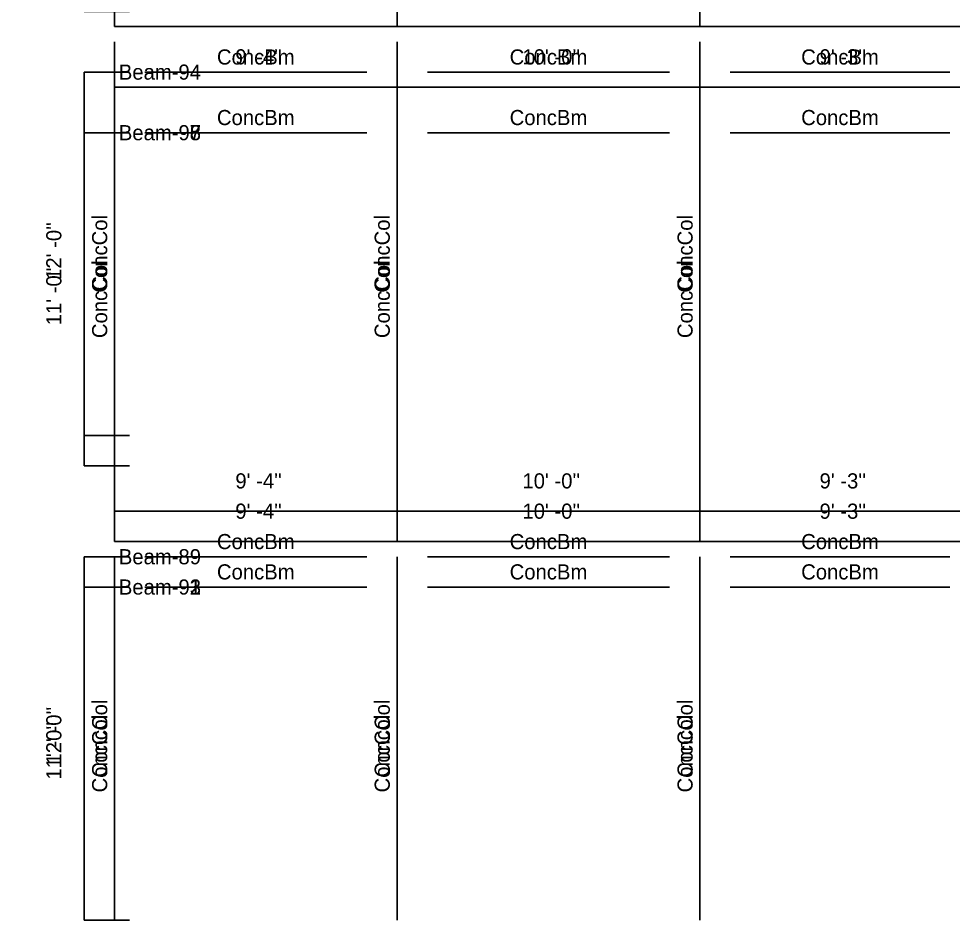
# Model space of a CAD drawing. Extents: x -38 to 2998, y -195 to 11529.
# Drawn here: x -38 to 332.4, y 2926 to 3285.2 of the extents above; entities that cross this region are included whole.
import ezdxf
from ezdxf.enums import TextEntityAlignment as Align

# ---------------------------------------------------------------- set-up
doc = ezdxf.new("R2010")
doc.units = 0
doc.header["$MEASUREMENT"] = 0
doc.layers.get('0').update_dxf_attribs({"linetype": 'CONTINUOUS'})
for name, color, linetype in [('CENTERLINES', 7, 'CONTINUOUS'), ('DIMENSIONS', 4, 'CONTINUOUS'), ('TEXT', 5, 'CONTINUOUS')]:
    doc.layers.add(name, color=color, linetype=linetype)
doc.dimstyles.get("Standard").update_dxf_attribs({"dimtxt": 0.18, "dimasz": 0.18, "dimexe": 0.18, "dimexo": 0.0625, "dimgap": 0.09, "dimtad": 0, "dimtih": 1, "dimtoh": 1, "dimdec": 4, "dimzin": 0, "dimtxsty": 'STANDARD', "dimcen": 0.09, "dimazin": 3, "dimtfac": 1, "dimtdec": 4, "dimtofl": 0, "dimtmove": 0, "dimatfit": 3, "dimtolj": 1, "dimtzin": 0})

# ---------------------------------------------------------------- blocks, each defined once
blk = doc.blocks.new('*D3538')
at = {"color": 1, "linetype": 'BYBLOCK'}
for points in [[(-8.29, 3068.29), (-7.23, 3067.23), (-16.77, 3076.77), (-15.71, 3075.71)], [(-8.29, 2924.29), (-7.23, 2923.23), (-16.77, 2932.77), (-15.71, 2931.71)]]:
    blk.add_solid(points, dxfattribs=at)
at = {"layer": 'DIMENSIONS', "color": 9, "linetype": 'BYBLOCK'}
for p, q in [((-12, 3072), (6, 3072)), ((-12, 2928), (6, 2928))]:
    blk.add_line(p, q, dxfattribs=at)
at = {"layer": 'DIMENSIONS', "color": 0, "linetype": 'BYBLOCK'}
blk.add_line((-12, 2928), (-12, 3072), dxfattribs=at)
at = {"layer": 'DIMENSIONS', "color": 0, "linetype": 'BYBLOCK', "insert": (-24, 3000), "char_height": 6, "attachment_point": 5, "rotation": 90}
blk.add_mtext("\\A1; 12' -0''", dxfattribs=at)
blk = doc.blocks.new('*D3539')
at = {"color": 1, "linetype": 'BYBLOCK'}
for points in [[(4.77, 3094.77), (3.71, 3093.71), (-3.71, 3086.29), (-4.77, 3085.23)], [(116.73, 3094.77), (115.67, 3093.71), (108.25, 3086.29), (107.19, 3085.23)]]:
    blk.add_solid(points, dxfattribs=at)
at = {"layer": 'DIMENSIONS', "color": 9, "linetype": 'BYBLOCK'}
for p, q in [((0, 3090), (0, 3108)), ((111.96, 3090), (111.96, 3108))]:
    blk.add_line(p, q, dxfattribs=at)
at = {"layer": 'DIMENSIONS', "color": 0, "linetype": 'BYBLOCK'}
blk.add_line((0, 3090), (111.96, 3090), dxfattribs=at)
at = {"layer": 'DIMENSIONS', "color": 0, "linetype": 'BYBLOCK', "insert": (55.98, 3102), "char_height": 6, "attachment_point": 5}
blk.add_mtext("\\A1; 9' -4''", dxfattribs=at)
blk = doc.blocks.new('*D3540')
at = {"color": 1, "linetype": 'BYBLOCK'}
for points in [[(116.73, 3094.77), (115.67, 3093.71), (108.25, 3086.29), (107.19, 3085.23)], [(236.73, 3094.77), (235.67, 3093.71), (228.25, 3086.29), (227.19, 3085.23)]]:
    blk.add_solid(points, dxfattribs=at)
at = {"layer": 'DIMENSIONS', "color": 9, "linetype": 'BYBLOCK'}
for p, q in [((111.96, 3090), (111.96, 3108)), ((231.96, 3090), (231.96, 3108))]:
    blk.add_line(p, q, dxfattribs=at)
at = {"layer": 'DIMENSIONS', "color": 0, "linetype": 'BYBLOCK'}
blk.add_line((111.96, 3090), (231.96, 3090), dxfattribs=at)
at = {"layer": 'DIMENSIONS', "color": 0, "linetype": 'BYBLOCK', "insert": (171.96, 3102), "char_height": 6, "attachment_point": 5}
blk.add_mtext("\\A1; 10' -0''", dxfattribs=at)
blk = doc.blocks.new('*D3541')
at = {"color": 1, "linetype": 'BYBLOCK'}
for points in [[(236.73, 3094.77), (235.67, 3093.71), (228.25, 3086.29), (227.19, 3085.23)], [(347.73, 3094.77), (346.67, 3093.71), (339.25, 3086.29), (338.19, 3085.23)]]:
    blk.add_solid(points, dxfattribs=at)
at = {"layer": 'DIMENSIONS', "color": 9, "linetype": 'BYBLOCK'}
for p, q in [((231.96, 3090), (231.96, 3108)), ((342.96, 3090), (342.96, 3108))]:
    blk.add_line(p, q, dxfattribs=at)
at = {"layer": 'DIMENSIONS', "color": 0, "linetype": 'BYBLOCK'}
blk.add_line((231.96, 3090), (342.96, 3090), dxfattribs=at)
at = {"layer": 'DIMENSIONS', "color": 0, "linetype": 'BYBLOCK', "insert": (287.46, 3102), "char_height": 6, "attachment_point": 5}
blk.add_mtext("\\A1; 9' -3''", dxfattribs=at)
blk = doc.blocks.new('*D3559')
at = {"color": 1, "linetype": 'BYBLOCK'}
for points in [[(-8.29, 3260.29), (-7.23, 3259.23), (-16.77, 3268.77), (-15.71, 3267.71)], [(-8.29, 3116.29), (-7.23, 3115.23), (-16.77, 3124.77), (-15.71, 3123.71)]]:
    blk.add_solid(points, dxfattribs=at)
at = {"layer": 'DIMENSIONS', "color": 9, "linetype": 'BYBLOCK'}
for p, q in [((-12, 3264), (6, 3264)), ((-12, 3120), (6, 3120))]:
    blk.add_line(p, q, dxfattribs=at)
at = {"layer": 'DIMENSIONS', "color": 0, "linetype": 'BYBLOCK'}
blk.add_line((-12, 3120), (-12, 3264), dxfattribs=at)
at = {"layer": 'DIMENSIONS', "color": 0, "linetype": 'BYBLOCK', "insert": (-24, 3192), "char_height": 6, "attachment_point": 5, "rotation": 90}
blk.add_mtext("\\A1; 12' -0''", dxfattribs=at)
blk = doc.blocks.new('*D3560')
at = {"color": 1, "linetype": 'BYBLOCK'}
for points in [[(4.77, 3286.77), (3.71, 3285.71), (-3.71, 3278.29), (-4.77, 3277.23)], [(116.73, 3286.77), (115.67, 3285.71), (108.25, 3278.29), (107.19, 3277.23)]]:
    blk.add_solid(points, dxfattribs=at)
at = {"layer": 'DIMENSIONS', "color": 9, "linetype": 'BYBLOCK'}
for p, q in [((0, 3282), (0, 3300)), ((111.96, 3282), (111.96, 3300))]:
    blk.add_line(p, q, dxfattribs=at)
at = {"layer": 'DIMENSIONS', "color": 0, "linetype": 'BYBLOCK'}
blk.add_line((0, 3282), (111.96, 3282), dxfattribs=at)
at = {"layer": 'DIMENSIONS', "color": 0, "linetype": 'BYBLOCK', "insert": (55.98, 3294), "char_height": 6, "attachment_point": 5}
blk.add_mtext("\\A1; 9' -4''", dxfattribs=at)
blk = doc.blocks.new('*D3561')
at = {"color": 1, "linetype": 'BYBLOCK'}
for points in [[(116.73, 3286.77), (115.67, 3285.71), (108.25, 3278.29), (107.19, 3277.23)], [(236.73, 3286.77), (235.67, 3285.71), (228.25, 3278.29), (227.19, 3277.23)]]:
    blk.add_solid(points, dxfattribs=at)
at = {"layer": 'DIMENSIONS', "color": 9, "linetype": 'BYBLOCK'}
for p, q in [((111.96, 3282), (111.96, 3300)), ((231.96, 3282), (231.96, 3300))]:
    blk.add_line(p, q, dxfattribs=at)
at = {"layer": 'DIMENSIONS', "color": 0, "linetype": 'BYBLOCK'}
blk.add_line((111.96, 3282), (231.96, 3282), dxfattribs=at)
at = {"layer": 'DIMENSIONS', "color": 0, "linetype": 'BYBLOCK', "insert": (171.96, 3294), "char_height": 6, "attachment_point": 5}
blk.add_mtext("\\A1; 10' -0''", dxfattribs=at)
blk = doc.blocks.new('*D3562')
at = {"color": 1, "linetype": 'BYBLOCK'}
for points in [[(236.73, 3286.77), (235.67, 3285.71), (228.25, 3278.29), (227.19, 3277.23)], [(347.73, 3286.77), (346.67, 3285.71), (339.25, 3278.29), (338.19, 3277.23)]]:
    blk.add_solid(points, dxfattribs=at)
at = {"layer": 'DIMENSIONS', "color": 9, "linetype": 'BYBLOCK'}
for p, q in [((231.96, 3282), (231.96, 3300)), ((342.96, 3282), (342.96, 3300))]:
    blk.add_line(p, q, dxfattribs=at)
at = {"layer": 'DIMENSIONS', "color": 0, "linetype": 'BYBLOCK'}
blk.add_line((231.96, 3282), (342.96, 3282), dxfattribs=at)
at = {"layer": 'DIMENSIONS', "color": 0, "linetype": 'BYBLOCK', "insert": (287.46, 3294), "char_height": 6, "attachment_point": 5}
blk.add_mtext("\\A1; 9' -3''", dxfattribs=at)
blk = doc.blocks.new('*D4029')
at = {"color": 1, "linetype": 'BYBLOCK'}
for points in [[(-8.29, 3056.29), (-7.23, 3055.23), (-16.77, 3064.77), (-15.71, 3063.71)], [(-8.29, 2924.29), (-7.23, 2923.23), (-16.77, 2932.77), (-15.71, 2931.71)]]:
    blk.add_solid(points, dxfattribs=at)
at = {"layer": 'DIMENSIONS', "color": 9, "linetype": 'BYBLOCK'}
for p, q in [((-12, 3060), (6, 3060)), ((-12, 2928), (6, 2928))]:
    blk.add_line(p, q, dxfattribs=at)
at = {"layer": 'DIMENSIONS', "color": 0, "linetype": 'BYBLOCK'}
blk.add_line((-12, 2928), (-12, 3060), dxfattribs=at)
at = {"layer": 'DIMENSIONS', "color": 0, "linetype": 'BYBLOCK', "insert": (-24, 2994), "char_height": 6, "attachment_point": 5, "rotation": 90}
blk.add_mtext("\\A1; 11' -0''", dxfattribs=at)
blk = doc.blocks.new('*D4030')
at = {"color": 1, "linetype": 'BYBLOCK'}
for points in [[(4.77, 3082.77), (3.71, 3081.71), (-3.71, 3074.29), (-4.77, 3073.23)], [(116.73, 3082.77), (115.67, 3081.71), (108.25, 3074.29), (107.19, 3073.23)]]:
    blk.add_solid(points, dxfattribs=at)
at = {"layer": 'DIMENSIONS', "color": 9, "linetype": 'BYBLOCK'}
for p, q in [((0, 3078), (0, 3096)), ((111.96, 3078), (111.96, 3096))]:
    blk.add_line(p, q, dxfattribs=at)
at = {"layer": 'DIMENSIONS', "color": 0, "linetype": 'BYBLOCK'}
blk.add_line((0, 3078), (111.96, 3078), dxfattribs=at)
at = {"layer": 'DIMENSIONS', "color": 0, "linetype": 'BYBLOCK', "insert": (55.98, 3090), "char_height": 6, "attachment_point": 5}
blk.add_mtext("\\A1; 9' -4''", dxfattribs=at)
blk = doc.blocks.new('*D4031')
at = {"color": 1, "linetype": 'BYBLOCK'}
for points in [[(116.73, 3082.77), (115.67, 3081.71), (108.25, 3074.29), (107.19, 3073.23)], [(236.73, 3082.77), (235.67, 3081.71), (228.25, 3074.29), (227.19, 3073.23)]]:
    blk.add_solid(points, dxfattribs=at)
at = {"layer": 'DIMENSIONS', "color": 9, "linetype": 'BYBLOCK'}
for p, q in [((111.96, 3078), (111.96, 3096)), ((231.96, 3078), (231.96, 3096))]:
    blk.add_line(p, q, dxfattribs=at)
at = {"layer": 'DIMENSIONS', "color": 0, "linetype": 'BYBLOCK'}
blk.add_line((111.96, 3078), (231.96, 3078), dxfattribs=at)
at = {"layer": 'DIMENSIONS', "color": 0, "linetype": 'BYBLOCK', "insert": (171.96, 3090), "char_height": 6, "attachment_point": 5}
blk.add_mtext("\\A1; 10' -0''", dxfattribs=at)
blk = doc.blocks.new('*D4032')
at = {"color": 1, "linetype": 'BYBLOCK'}
for points in [[(236.73, 3082.77), (235.67, 3081.71), (228.25, 3074.29), (227.19, 3073.23)], [(347.73, 3082.77), (346.67, 3081.71), (339.25, 3074.29), (338.19, 3073.23)]]:
    blk.add_solid(points, dxfattribs=at)
at = {"layer": 'DIMENSIONS', "color": 9, "linetype": 'BYBLOCK'}
for p, q in [((231.96, 3078), (231.96, 3096)), ((342.96, 3078), (342.96, 3096))]:
    blk.add_line(p, q, dxfattribs=at)
at = {"layer": 'DIMENSIONS', "color": 0, "linetype": 'BYBLOCK'}
blk.add_line((231.96, 3078), (342.96, 3078), dxfattribs=at)
at = {"layer": 'DIMENSIONS', "color": 0, "linetype": 'BYBLOCK', "insert": (287.46, 3090), "char_height": 6, "attachment_point": 5}
blk.add_mtext("\\A1; 9' -3''", dxfattribs=at)
blk = doc.blocks.new('*D4050')
at = {"color": 1, "linetype": 'BYBLOCK'}
for points in [[(-8.29, 3236.29), (-7.23, 3235.23), (-16.77, 3244.77), (-15.71, 3243.71)], [(-8.29, 3104.29), (-7.23, 3103.23), (-16.77, 3112.77), (-15.71, 3111.71)]]:
    blk.add_solid(points, dxfattribs=at)
at = {"layer": 'DIMENSIONS', "color": 9, "linetype": 'BYBLOCK'}
for p, q in [((-12, 3240), (6, 3240)), ((-12, 3108), (6, 3108))]:
    blk.add_line(p, q, dxfattribs=at)
at = {"layer": 'DIMENSIONS', "color": 0, "linetype": 'BYBLOCK'}
blk.add_line((-12, 3108), (-12, 3240), dxfattribs=at)
at = {"layer": 'DIMENSIONS', "color": 0, "linetype": 'BYBLOCK', "insert": (-24, 3174), "char_height": 6, "attachment_point": 5, "rotation": 90}
blk.add_mtext("\\A1; 11' -0''", dxfattribs=at)
blk = doc.blocks.new('*D4051')
at = {"color": 1, "linetype": 'BYBLOCK'}
for points in [[(4.77, 3262.77), (3.71, 3261.71), (-3.71, 3254.29), (-4.77, 3253.23)], [(116.73, 3262.77), (115.67, 3261.71), (108.25, 3254.29), (107.19, 3253.23)]]:
    blk.add_solid(points, dxfattribs=at)
at = {"layer": 'DIMENSIONS', "color": 9, "linetype": 'BYBLOCK'}
for p, q in [((0, 3258), (0, 3276)), ((111.96, 3258), (111.96, 3276))]:
    blk.add_line(p, q, dxfattribs=at)
at = {"layer": 'DIMENSIONS', "color": 0, "linetype": 'BYBLOCK'}
blk.add_line((0, 3258), (111.96, 3258), dxfattribs=at)
at = {"layer": 'DIMENSIONS', "color": 0, "linetype": 'BYBLOCK', "insert": (55.98, 3270), "char_height": 6, "attachment_point": 5}
blk.add_mtext("\\A1; 9' -4''", dxfattribs=at)
blk = doc.blocks.new('*D4052')
at = {"color": 1, "linetype": 'BYBLOCK'}
for points in [[(116.73, 3262.77), (115.67, 3261.71), (108.25, 3254.29), (107.19, 3253.23)], [(236.73, 3262.77), (235.67, 3261.71), (228.25, 3254.29), (227.19, 3253.23)]]:
    blk.add_solid(points, dxfattribs=at)
at = {"layer": 'DIMENSIONS', "color": 9, "linetype": 'BYBLOCK'}
for p, q in [((111.96, 3258), (111.96, 3276)), ((231.96, 3258), (231.96, 3276))]:
    blk.add_line(p, q, dxfattribs=at)
at = {"layer": 'DIMENSIONS', "color": 0, "linetype": 'BYBLOCK'}
blk.add_line((111.96, 3258), (231.96, 3258), dxfattribs=at)
at = {"layer": 'DIMENSIONS', "color": 0, "linetype": 'BYBLOCK', "insert": (171.96, 3270), "char_height": 6, "attachment_point": 5}
blk.add_mtext("\\A1; 10' -0''", dxfattribs=at)
blk = doc.blocks.new('*D4053')
at = {"color": 1, "linetype": 'BYBLOCK'}
for points in [[(236.73, 3262.77), (235.67, 3261.71), (228.25, 3254.29), (227.19, 3253.23)], [(347.73, 3262.77), (346.67, 3261.71), (339.25, 3254.29), (338.19, 3253.23)]]:
    blk.add_solid(points, dxfattribs=at)
at = {"layer": 'DIMENSIONS', "color": 9, "linetype": 'BYBLOCK'}
for p, q in [((231.96, 3258), (231.96, 3276)), ((342.96, 3258), (342.96, 3276))]:
    blk.add_line(p, q, dxfattribs=at)
at = {"layer": 'DIMENSIONS', "color": 0, "linetype": 'BYBLOCK'}
blk.add_line((231.96, 3258), (342.96, 3258), dxfattribs=at)
at = {"layer": 'DIMENSIONS', "color": 0, "linetype": 'BYBLOCK', "insert": (287.46, 3270), "char_height": 6, "attachment_point": 5}
blk.add_mtext("\\A1; 9' -3''", dxfattribs=at)
blk = doc.blocks.new('*D4071')
at = {"color": 1, "linetype": 'BYBLOCK'}
for points in [[(-8.29, 3416.29), (-7.23, 3415.23), (-16.77, 3424.77), (-15.71, 3423.71)], [(-8.29, 3284.29), (-7.23, 3283.23), (-16.77, 3292.77), (-15.71, 3291.71)]]:
    blk.add_solid(points, dxfattribs=at)
at = {"layer": 'DIMENSIONS', "color": 9, "linetype": 'BYBLOCK'}
for p, q in [((-12, 3420), (6, 3420)), ((-12, 3288), (6, 3288))]:
    blk.add_line(p, q, dxfattribs=at)
at = {"layer": 'DIMENSIONS', "color": 0, "linetype": 'BYBLOCK'}
blk.add_line((-12, 3288), (-12, 3420), dxfattribs=at)
at = {"layer": 'DIMENSIONS', "color": 0, "linetype": 'BYBLOCK', "insert": (-24, 3354), "char_height": 6, "attachment_point": 5, "rotation": 90}
blk.add_mtext("\\A1; 11' -0''", dxfattribs=at)
blk = doc.blocks.new('*D4499')
at = {"color": 1, "linetype": 'BYBLOCK'}
for points in [[(-8.29, 3056.29), (-7.23, 3055.23), (-16.77, 3064.77), (-15.71, 3063.71)], [(-8.29, 2924.29), (-7.23, 2923.23), (-16.77, 2932.77), (-15.71, 2931.71)]]:
    blk.add_solid(points, dxfattribs=at)
at = {"layer": 'DIMENSIONS', "color": 9, "linetype": 'BYBLOCK'}
for p, q in [((-12, 3060), (6, 3060)), ((-12, 2928), (6, 2928))]:
    blk.add_line(p, q, dxfattribs=at)
at = {"layer": 'DIMENSIONS', "color": 0, "linetype": 'BYBLOCK'}
blk.add_line((-12, 2928), (-12, 3060), dxfattribs=at)
at = {"layer": 'DIMENSIONS', "color": 0, "linetype": 'BYBLOCK', "insert": (-24, 2994), "char_height": 6, "attachment_point": 5, "rotation": 90}
blk.add_mtext("\\A1; 11' -0''", dxfattribs=at)
blk = doc.blocks.new('*D4500')
at = {"color": 1, "linetype": 'BYBLOCK'}
for points in [[(4.77, 3082.77), (3.71, 3081.71), (-3.71, 3074.29), (-4.77, 3073.23)], [(116.73, 3082.77), (115.67, 3081.71), (108.25, 3074.29), (107.19, 3073.23)]]:
    blk.add_solid(points, dxfattribs=at)
at = {"layer": 'DIMENSIONS', "color": 9, "linetype": 'BYBLOCK'}
for p, q in [((0, 3078), (0, 3096)), ((111.96, 3078), (111.96, 3096))]:
    blk.add_line(p, q, dxfattribs=at)
at = {"layer": 'DIMENSIONS', "color": 0, "linetype": 'BYBLOCK'}
blk.add_line((0, 3078), (111.96, 3078), dxfattribs=at)
at = {"layer": 'DIMENSIONS', "color": 0, "linetype": 'BYBLOCK', "insert": (55.98, 3090), "char_height": 6, "attachment_point": 5}
blk.add_mtext("\\A1; 9' -4''", dxfattribs=at)
blk = doc.blocks.new('*D4501')
at = {"color": 1, "linetype": 'BYBLOCK'}
for points in [[(116.73, 3082.77), (115.67, 3081.71), (108.25, 3074.29), (107.19, 3073.23)], [(236.73, 3082.77), (235.67, 3081.71), (228.25, 3074.29), (227.19, 3073.23)]]:
    blk.add_solid(points, dxfattribs=at)
at = {"layer": 'DIMENSIONS', "color": 9, "linetype": 'BYBLOCK'}
for p, q in [((111.96, 3078), (111.96, 3096)), ((231.96, 3078), (231.96, 3096))]:
    blk.add_line(p, q, dxfattribs=at)
at = {"layer": 'DIMENSIONS', "color": 0, "linetype": 'BYBLOCK'}
blk.add_line((111.96, 3078), (231.96, 3078), dxfattribs=at)
at = {"layer": 'DIMENSIONS', "color": 0, "linetype": 'BYBLOCK', "insert": (171.96, 3090), "char_height": 6, "attachment_point": 5}
blk.add_mtext("\\A1; 10' -0''", dxfattribs=at)
blk = doc.blocks.new('*D4502')
at = {"color": 1, "linetype": 'BYBLOCK'}
for points in [[(236.73, 3082.77), (235.67, 3081.71), (228.25, 3074.29), (227.19, 3073.23)], [(347.73, 3082.77), (346.67, 3081.71), (339.25, 3074.29), (338.19, 3073.23)]]:
    blk.add_solid(points, dxfattribs=at)
at = {"layer": 'DIMENSIONS', "color": 9, "linetype": 'BYBLOCK'}
for p, q in [((231.96, 3078), (231.96, 3096)), ((342.96, 3078), (342.96, 3096))]:
    blk.add_line(p, q, dxfattribs=at)
at = {"layer": 'DIMENSIONS', "color": 0, "linetype": 'BYBLOCK'}
blk.add_line((231.96, 3078), (342.96, 3078), dxfattribs=at)
at = {"layer": 'DIMENSIONS', "color": 0, "linetype": 'BYBLOCK', "insert": (287.46, 3090), "char_height": 6, "attachment_point": 5}
blk.add_mtext("\\A1; 9' -3''", dxfattribs=at)
blk = doc.blocks.new('*D4520')
at = {"color": 1, "linetype": 'BYBLOCK'}
for points in [[(-8.29, 3236.29), (-7.23, 3235.23), (-16.77, 3244.77), (-15.71, 3243.71)], [(-8.29, 3104.29), (-7.23, 3103.23), (-16.77, 3112.77), (-15.71, 3111.71)]]:
    blk.add_solid(points, dxfattribs=at)
at = {"layer": 'DIMENSIONS', "color": 9, "linetype": 'BYBLOCK'}
for p, q in [((-12, 3240), (6, 3240)), ((-12, 3108), (6, 3108))]:
    blk.add_line(p, q, dxfattribs=at)
at = {"layer": 'DIMENSIONS', "color": 0, "linetype": 'BYBLOCK'}
blk.add_line((-12, 3108), (-12, 3240), dxfattribs=at)
at = {"layer": 'DIMENSIONS', "color": 0, "linetype": 'BYBLOCK', "insert": (-24, 3174), "char_height": 6, "attachment_point": 5, "rotation": 90}
blk.add_mtext("\\A1; 11' -0''", dxfattribs=at)
blk = doc.blocks.new('*D4521')
at = {"color": 1, "linetype": 'BYBLOCK'}
for points in [[(4.77, 3262.77), (3.71, 3261.71), (-3.71, 3254.29), (-4.77, 3253.23)], [(116.73, 3262.77), (115.67, 3261.71), (108.25, 3254.29), (107.19, 3253.23)]]:
    blk.add_solid(points, dxfattribs=at)
at = {"layer": 'DIMENSIONS', "color": 9, "linetype": 'BYBLOCK'}
for p, q in [((0, 3258), (0, 3276)), ((111.96, 3258), (111.96, 3276))]:
    blk.add_line(p, q, dxfattribs=at)
at = {"layer": 'DIMENSIONS', "color": 0, "linetype": 'BYBLOCK'}
blk.add_line((0, 3258), (111.96, 3258), dxfattribs=at)
at = {"layer": 'DIMENSIONS', "color": 0, "linetype": 'BYBLOCK', "insert": (55.98, 3270), "char_height": 6, "attachment_point": 5}
blk.add_mtext("\\A1; 9' -4''", dxfattribs=at)
blk = doc.blocks.new('*D4522')
at = {"color": 1, "linetype": 'BYBLOCK'}
for points in [[(116.73, 3262.77), (115.67, 3261.71), (108.25, 3254.29), (107.19, 3253.23)], [(236.73, 3262.77), (235.67, 3261.71), (228.25, 3254.29), (227.19, 3253.23)]]:
    blk.add_solid(points, dxfattribs=at)
at = {"layer": 'DIMENSIONS', "color": 9, "linetype": 'BYBLOCK'}
for p, q in [((111.96, 3258), (111.96, 3276)), ((231.96, 3258), (231.96, 3276))]:
    blk.add_line(p, q, dxfattribs=at)
at = {"layer": 'DIMENSIONS', "color": 0, "linetype": 'BYBLOCK'}
blk.add_line((111.96, 3258), (231.96, 3258), dxfattribs=at)
at = {"layer": 'DIMENSIONS', "color": 0, "linetype": 'BYBLOCK', "insert": (171.96, 3270), "char_height": 6, "attachment_point": 5}
blk.add_mtext("\\A1; 10' -0''", dxfattribs=at)
blk = doc.blocks.new('*D4523')
at = {"color": 1, "linetype": 'BYBLOCK'}
for points in [[(236.73, 3262.77), (235.67, 3261.71), (228.25, 3254.29), (227.19, 3253.23)], [(347.73, 3262.77), (346.67, 3261.71), (339.25, 3254.29), (338.19, 3253.23)]]:
    blk.add_solid(points, dxfattribs=at)
at = {"layer": 'DIMENSIONS', "color": 9, "linetype": 'BYBLOCK'}
for p, q in [((231.96, 3258), (231.96, 3276)), ((342.96, 3258), (342.96, 3276))]:
    blk.add_line(p, q, dxfattribs=at)
at = {"layer": 'DIMENSIONS', "color": 0, "linetype": 'BYBLOCK'}
blk.add_line((231.96, 3258), (342.96, 3258), dxfattribs=at)
at = {"layer": 'DIMENSIONS', "color": 0, "linetype": 'BYBLOCK', "insert": (287.46, 3270), "char_height": 6, "attachment_point": 5}
blk.add_mtext("\\A1; 9' -3''", dxfattribs=at)
blk = doc.blocks.new('*D4541')
at = {"color": 1, "linetype": 'BYBLOCK'}
for points in [[(-8.29, 3416.29), (-7.23, 3415.23), (-16.77, 3424.77), (-15.71, 3423.71)], [(-8.29, 3284.29), (-7.23, 3283.23), (-16.77, 3292.77), (-15.71, 3291.71)]]:
    blk.add_solid(points, dxfattribs=at)
at = {"layer": 'DIMENSIONS', "color": 9, "linetype": 'BYBLOCK'}
for p, q in [((-12, 3420), (6, 3420)), ((-12, 3288), (6, 3288))]:
    blk.add_line(p, q, dxfattribs=at)
at = {"layer": 'DIMENSIONS', "color": 0, "linetype": 'BYBLOCK'}
blk.add_line((-12, 3288), (-12, 3420), dxfattribs=at)
at = {"layer": 'DIMENSIONS', "color": 0, "linetype": 'BYBLOCK', "insert": (-24, 3354), "char_height": 6, "attachment_point": 5, "rotation": 90}
blk.add_mtext("\\A1; 11' -0''", dxfattribs=at)
blk = doc.blocks.new('*D4969')
at = {"color": 1, "linetype": 'BYBLOCK'}
for points in [[(-8.29, 3056.29), (-7.23, 3055.23), (-16.77, 3064.77), (-15.71, 3063.71)], [(-8.29, 2924.29), (-7.23, 2923.23), (-16.77, 2932.77), (-15.71, 2931.71)]]:
    blk.add_solid(points, dxfattribs=at)
at = {"layer": 'DIMENSIONS', "color": 9, "linetype": 'BYBLOCK'}
for p, q in [((-12, 3060), (6, 3060)), ((-12, 2928), (6, 2928))]:
    blk.add_line(p, q, dxfattribs=at)
at = {"layer": 'DIMENSIONS', "color": 0, "linetype": 'BYBLOCK'}
blk.add_line((-12, 2928), (-12, 3060), dxfattribs=at)
at = {"layer": 'DIMENSIONS', "color": 0, "linetype": 'BYBLOCK', "insert": (-24, 2994), "char_height": 6, "attachment_point": 5, "rotation": 90}
blk.add_mtext("\\A1; 11' -0''", dxfattribs=at)
blk = doc.blocks.new('*D4970')
at = {"color": 1, "linetype": 'BYBLOCK'}
for points in [[(4.77, 3082.77), (3.71, 3081.71), (-3.71, 3074.29), (-4.77, 3073.23)], [(116.73, 3082.77), (115.67, 3081.71), (108.25, 3074.29), (107.19, 3073.23)]]:
    blk.add_solid(points, dxfattribs=at)
at = {"layer": 'DIMENSIONS', "color": 9, "linetype": 'BYBLOCK'}
for p, q in [((0, 3078), (0, 3096)), ((111.96, 3078), (111.96, 3096))]:
    blk.add_line(p, q, dxfattribs=at)
at = {"layer": 'DIMENSIONS', "color": 0, "linetype": 'BYBLOCK'}
blk.add_line((0, 3078), (111.96, 3078), dxfattribs=at)
at = {"layer": 'DIMENSIONS', "color": 0, "linetype": 'BYBLOCK', "insert": (55.98, 3090), "char_height": 6, "attachment_point": 5}
blk.add_mtext("\\A1; 9' -4''", dxfattribs=at)
blk = doc.blocks.new('*D4971')
at = {"color": 1, "linetype": 'BYBLOCK'}
for points in [[(116.73, 3082.77), (115.67, 3081.71), (108.25, 3074.29), (107.19, 3073.23)], [(236.73, 3082.77), (235.67, 3081.71), (228.25, 3074.29), (227.19, 3073.23)]]:
    blk.add_solid(points, dxfattribs=at)
at = {"layer": 'DIMENSIONS', "color": 9, "linetype": 'BYBLOCK'}
for p, q in [((111.96, 3078), (111.96, 3096)), ((231.96, 3078), (231.96, 3096))]:
    blk.add_line(p, q, dxfattribs=at)
at = {"layer": 'DIMENSIONS', "color": 0, "linetype": 'BYBLOCK'}
blk.add_line((111.96, 3078), (231.96, 3078), dxfattribs=at)
at = {"layer": 'DIMENSIONS', "color": 0, "linetype": 'BYBLOCK', "insert": (171.96, 3090), "char_height": 6, "attachment_point": 5}
blk.add_mtext("\\A1; 10' -0''", dxfattribs=at)
blk = doc.blocks.new('*D4972')
at = {"color": 1, "linetype": 'BYBLOCK'}
for points in [[(236.73, 3082.77), (235.67, 3081.71), (228.25, 3074.29), (227.19, 3073.23)], [(347.73, 3082.77), (346.67, 3081.71), (339.25, 3074.29), (338.19, 3073.23)]]:
    blk.add_solid(points, dxfattribs=at)
at = {"layer": 'DIMENSIONS', "color": 9, "linetype": 'BYBLOCK'}
for p, q in [((231.96, 3078), (231.96, 3096)), ((342.96, 3078), (342.96, 3096))]:
    blk.add_line(p, q, dxfattribs=at)
at = {"layer": 'DIMENSIONS', "color": 0, "linetype": 'BYBLOCK'}
blk.add_line((231.96, 3078), (342.96, 3078), dxfattribs=at)
at = {"layer": 'DIMENSIONS', "color": 0, "linetype": 'BYBLOCK', "insert": (287.46, 3090), "char_height": 6, "attachment_point": 5}
blk.add_mtext("\\A1; 9' -3''", dxfattribs=at)
blk = doc.blocks.new('*D4990')
at = {"color": 1, "linetype": 'BYBLOCK'}
for points in [[(-8.29, 3236.29), (-7.23, 3235.23), (-16.77, 3244.77), (-15.71, 3243.71)], [(-8.29, 3104.29), (-7.23, 3103.23), (-16.77, 3112.77), (-15.71, 3111.71)]]:
    blk.add_solid(points, dxfattribs=at)
at = {"layer": 'DIMENSIONS', "color": 9, "linetype": 'BYBLOCK'}
for p, q in [((-12, 3240), (6, 3240)), ((-12, 3108), (6, 3108))]:
    blk.add_line(p, q, dxfattribs=at)
at = {"layer": 'DIMENSIONS', "color": 0, "linetype": 'BYBLOCK'}
blk.add_line((-12, 3108), (-12, 3240), dxfattribs=at)
at = {"layer": 'DIMENSIONS', "color": 0, "linetype": 'BYBLOCK', "insert": (-24, 3174), "char_height": 6, "attachment_point": 5, "rotation": 90}
blk.add_mtext("\\A1; 11' -0''", dxfattribs=at)
blk = doc.blocks.new('*D4991')
at = {"color": 1, "linetype": 'BYBLOCK'}
for points in [[(4.77, 3262.77), (3.71, 3261.71), (-3.71, 3254.29), (-4.77, 3253.23)], [(116.73, 3262.77), (115.67, 3261.71), (108.25, 3254.29), (107.19, 3253.23)]]:
    blk.add_solid(points, dxfattribs=at)
at = {"layer": 'DIMENSIONS', "color": 9, "linetype": 'BYBLOCK'}
for p, q in [((0, 3258), (0, 3276)), ((111.96, 3258), (111.96, 3276))]:
    blk.add_line(p, q, dxfattribs=at)
at = {"layer": 'DIMENSIONS', "color": 0, "linetype": 'BYBLOCK'}
blk.add_line((0, 3258), (111.96, 3258), dxfattribs=at)
at = {"layer": 'DIMENSIONS', "color": 0, "linetype": 'BYBLOCK', "insert": (55.98, 3270), "char_height": 6, "attachment_point": 5}
blk.add_mtext("\\A1; 9' -4''", dxfattribs=at)
blk = doc.blocks.new('*D4992')
at = {"color": 1, "linetype": 'BYBLOCK'}
for points in [[(116.73, 3262.77), (115.67, 3261.71), (108.25, 3254.29), (107.19, 3253.23)], [(236.73, 3262.77), (235.67, 3261.71), (228.25, 3254.29), (227.19, 3253.23)]]:
    blk.add_solid(points, dxfattribs=at)
at = {"layer": 'DIMENSIONS', "color": 9, "linetype": 'BYBLOCK'}
for p, q in [((111.96, 3258), (111.96, 3276)), ((231.96, 3258), (231.96, 3276))]:
    blk.add_line(p, q, dxfattribs=at)
at = {"layer": 'DIMENSIONS', "color": 0, "linetype": 'BYBLOCK'}
blk.add_line((111.96, 3258), (231.96, 3258), dxfattribs=at)
at = {"layer": 'DIMENSIONS', "color": 0, "linetype": 'BYBLOCK', "insert": (171.96, 3270), "char_height": 6, "attachment_point": 5}
blk.add_mtext("\\A1; 10' -0''", dxfattribs=at)
blk = doc.blocks.new('*D4993')
at = {"color": 1, "linetype": 'BYBLOCK'}
for points in [[(236.73, 3262.77), (235.67, 3261.71), (228.25, 3254.29), (227.19, 3253.23)], [(347.73, 3262.77), (346.67, 3261.71), (339.25, 3254.29), (338.19, 3253.23)]]:
    blk.add_solid(points, dxfattribs=at)
at = {"layer": 'DIMENSIONS', "color": 9, "linetype": 'BYBLOCK'}
for p, q in [((231.96, 3258), (231.96, 3276)), ((342.96, 3258), (342.96, 3276))]:
    blk.add_line(p, q, dxfattribs=at)
at = {"layer": 'DIMENSIONS', "color": 0, "linetype": 'BYBLOCK'}
blk.add_line((231.96, 3258), (342.96, 3258), dxfattribs=at)
at = {"layer": 'DIMENSIONS', "color": 0, "linetype": 'BYBLOCK', "insert": (287.46, 3270), "char_height": 6, "attachment_point": 5}
blk.add_mtext("\\A1; 9' -3''", dxfattribs=at)
blk = doc.blocks.new('*D5011')
at = {"color": 1, "linetype": 'BYBLOCK'}
for points in [[(-8.29, 3416.29), (-7.23, 3415.23), (-16.77, 3424.77), (-15.71, 3423.71)], [(-8.29, 3284.29), (-7.23, 3283.23), (-16.77, 3292.77), (-15.71, 3291.71)]]:
    blk.add_solid(points, dxfattribs=at)
at = {"layer": 'DIMENSIONS', "color": 9, "linetype": 'BYBLOCK'}
for p, q in [((-12, 3420), (6, 3420)), ((-12, 3288), (6, 3288))]:
    blk.add_line(p, q, dxfattribs=at)
at = {"layer": 'DIMENSIONS', "color": 0, "linetype": 'BYBLOCK'}
blk.add_line((-12, 3288), (-12, 3420), dxfattribs=at)
at = {"layer": 'DIMENSIONS', "color": 0, "linetype": 'BYBLOCK', "insert": (-24, 3354), "char_height": 6, "attachment_point": 5, "rotation": 90}
blk.add_mtext("\\A1; 11' -0''", dxfattribs=at)

msp = doc.modelspace()

# ---------------------------------------------------------------- linework, layer by layer
at = {"layer": 'CENTERLINES', "color": 0, "linetype": 'CONTINUOUS'}
for p, q in [((0, 3120), (0, 3264)), ((12, 3264), (99.96, 3264)), ((111.96, 3120), (111.96, 3264)), ((123.96, 3264), (219.96, 3264)), ((231.96, 3120), (231.96, 3264)), ((243.96, 3264), (330.96, 3264)), ((0, 3108), (0, 3240)), ((0, 3108), (0, 3240)), ((0, 3108), (0, 3240)), ((12, 3240), (99.96, 3240)), ((12, 3240), (99.96, 3240)), ((12, 3240), (99.96, 3240)), ((111.96, 3108), (111.96, 3240)), ((111.96, 3108), (111.96, 3240)), ((111.96, 3108), (111.96, 3240)), ((123.96, 3240), (219.96, 3240)), ((123.96, 3240), (219.96, 3240)), ((123.96, 3240), (219.96, 3240)), ((231.96, 3108), (231.96, 3240)), ((231.96, 3108), (231.96, 3240)), ((231.96, 3108), (231.96, 3240)), ((243.96, 3240), (330.96, 3240)), ((243.96, 3240), (330.96, 3240)), ((243.96, 3240), (330.96, 3240)), ((0, 2928), (0, 3072)), ((12, 3072), (99.96, 3072)), ((111.96, 2928), (111.96, 3072)), ((123.96, 3072), (219.96, 3072)), ((231.96, 2928), (231.96, 3072)), ((243.96, 3072), (330.96, 3072)), ((0, 2928), (0, 3060)), ((0, 2928), (0, 3060)), ((0, 2928), (0, 3060)), ((12, 3060), (99.96, 3060)), ((12, 3060), (99.96, 3060)), ((12, 3060), (99.96, 3060)), ((111.96, 2928), (111.96, 3060)), ((111.96, 2928), (111.96, 3060)), ((111.96, 2928), (111.96, 3060)), ((123.96, 3060), (219.96, 3060)), ((123.96, 3060), (219.96, 3060)), ((123.96, 3060), (219.96, 3060)), ((231.96, 2928), (231.96, 3060)), ((231.96, 2928), (231.96, 3060)), ((231.96, 2928), (231.96, 3060)), ((243.96, 3060), (330.96, 3060)), ((243.96, 3060), (330.96, 3060)), ((243.96, 3060), (330.96, 3060))]:
    msp.add_line(p, q, dxfattribs=at)

# ---------------------------------------------------------------- texts
at = {"layer": 'TEXT', "color": 0}
for s, p in [('ConcBm', (55.98, 3270)), ('ConcBm', (171.96, 3270)), ('ConcBm', (287.46, 3270)), ('Beam-94', (18, 3264)), ('ConcBm', (55.98, 3246)), ('ConcBm', (55.98, 3246)), ('ConcBm', (55.98, 3246)), ('ConcBm', (171.96, 3246)), ('ConcBm', (171.96, 3246)), ('ConcBm', (171.96, 3246)), ('ConcBm', (287.46, 3246)), ('ConcBm', (287.46, 3246)), ('ConcBm', (287.46, 3246)), ('Beam-98', (18, 3240)), ('Beam-97', (18, 3240)), ('Beam-96', (18, 3240)), ('ConcBm', (55.98, 3078)), ('ConcBm', (171.96, 3078)), ('ConcBm', (287.46, 3078)), ('Beam-89', (18, 3072)), ('ConcBm', (55.98, 3066)), ('ConcBm', (55.98, 3066)), ('ConcBm', (55.98, 3066)), ('ConcBm', (171.96, 3066)), ('ConcBm', (171.96, 3066)), ('ConcBm', (171.96, 3066)), ('ConcBm', (287.46, 3066)), ('ConcBm', (287.46, 3066)), ('ConcBm', (287.46, 3066)), ('Beam-93', (18, 3060)), ('Beam-92', (18, 3060)), ('Beam-91', (18, 3060))]:
    msp.add_text(s, height=6, dxfattribs=at).set_placement(p, align=Align.MIDDLE)
for p in [(-6, 3192), (105.96, 3192), (225.96, 3192), (-6, 3174), (-6, 3174), (-6, 3174), (105.96, 3174), (105.96, 3174), (105.96, 3174), (225.96, 3174), (225.96, 3174), (225.96, 3174), (-6, 3000), (105.96, 3000), (225.96, 3000), (-6, 2994), (-6, 2994), (-6, 2994), (105.96, 2994), (105.96, 2994), (105.96, 2994), (225.96, 2994), (225.96, 2994), (225.96, 2994)]:
    msp.add_text('ConcCol', height=6, rotation=90, dxfattribs=at).set_placement(p, align=Align.MIDDLE)

# ---------------------------------------------------------------- dimensions: what is measured, and where the dimension line sits
at = {"layer": 'DIMENSIONS'}
for base, p1, p2, picture, middle in [((-12, 3420), (-24, 3288), (-24, 3420), '*D4071', (-24, 3354)), ((-12, 3420), (-24, 3288), (-24, 3420), '*D4541', (-24, 3354)), ((-12, 3420), (-24, 3288), (-24, 3420), '*D5011', (-24, 3354)), ((111.96, 3282), (0, 3270), (111.96, 3270), '*D3560', (55.98, 3270)), ((231.96, 3282), (111.96, 3270), (231.96, 3270), '*D3561', (171.96, 3270)), ((342.96, 3282), (231.96, 3270), (342.96, 3270), '*D3562', (287.46, 3270)), ((111.96, 3258), (0, 3246), (111.96, 3246), '*D4051', (55.98, 3246)), ((111.96, 3258), (0, 3246), (111.96, 3246), '*D4521', (55.98, 3246)), ((111.96, 3258), (0, 3246), (111.96, 3246), '*D4991', (55.98, 3246)), ((231.96, 3258), (111.96, 3246), (231.96, 3246), '*D4052', (171.96, 3246)), ((231.96, 3258), (111.96, 3246), (231.96, 3246), '*D4522', (171.96, 3246)), ((231.96, 3258), (111.96, 3246), (231.96, 3246), '*D4992', (171.96, 3246)), ((342.96, 3258), (231.96, 3246), (342.96, 3246), '*D4053', (287.46, 3246)), ((342.96, 3258), (231.96, 3246), (342.96, 3246), '*D4523', (287.46, 3246)), ((342.96, 3258), (231.96, 3246), (342.96, 3246), '*D4993', (287.46, 3246)), ((-12, 3264), (-24, 3120), (-24, 3264), '*D3559', (-24, 3192)), ((-12, 3240), (-24, 3108), (-24, 3240), '*D4050', (-24, 3174)), ((-12, 3240), (-24, 3108), (-24, 3240), '*D4520', (-24, 3174)), ((-12, 3240), (-24, 3108), (-24, 3240), '*D4990', (-24, 3174)), ((111.96, 3090), (0, 3078), (111.96, 3078), '*D3539', (55.98, 3078)), ((231.96, 3090), (111.96, 3078), (231.96, 3078), '*D3540', (171.96, 3078)), ((342.96, 3090), (231.96, 3078), (342.96, 3078), '*D3541', (287.46, 3078)), ((111.96, 3078), (0, 3066), (111.96, 3066), '*D4030', (55.98, 3066)), ((111.96, 3078), (0, 3066), (111.96, 3066), '*D4500', (55.98, 3066)), ((111.96, 3078), (0, 3066), (111.96, 3066), '*D4970', (55.98, 3066)), ((231.96, 3078), (111.96, 3066), (231.96, 3066), '*D4031', (171.96, 3066)), ((231.96, 3078), (111.96, 3066), (231.96, 3066), '*D4501', (171.96, 3066)), ((231.96, 3078), (111.96, 3066), (231.96, 3066), '*D4971', (171.96, 3066)), ((342.96, 3078), (231.96, 3066), (342.96, 3066), '*D4032', (287.46, 3066)), ((342.96, 3078), (231.96, 3066), (342.96, 3066), '*D4502', (287.46, 3066)), ((342.96, 3078), (231.96, 3066), (342.96, 3066), '*D4972', (287.46, 3066)), ((-12, 3072), (-24, 2928), (-24, 3072), '*D3538', (-24, 3000)), ((-12, 3060), (-24, 2928), (-24, 3060), '*D4029', (-24, 2994)), ((-12, 3060), (-24, 2928), (-24, 3060), '*D4499', (-24, 2994)), ((-12, 3060), (-24, 2928), (-24, 3060), '*D4969', (-24, 2994))]:
    dim = msp.add_linear_dim(base=base, p1=p1, p2=p2, dimstyle='STANDARD', dxfattribs=at)
    dim.commit()
    dim.dimension.update_dxf_attribs({"geometry": picture, "text_midpoint": middle})

doc.saveas('drawing.dxf')
